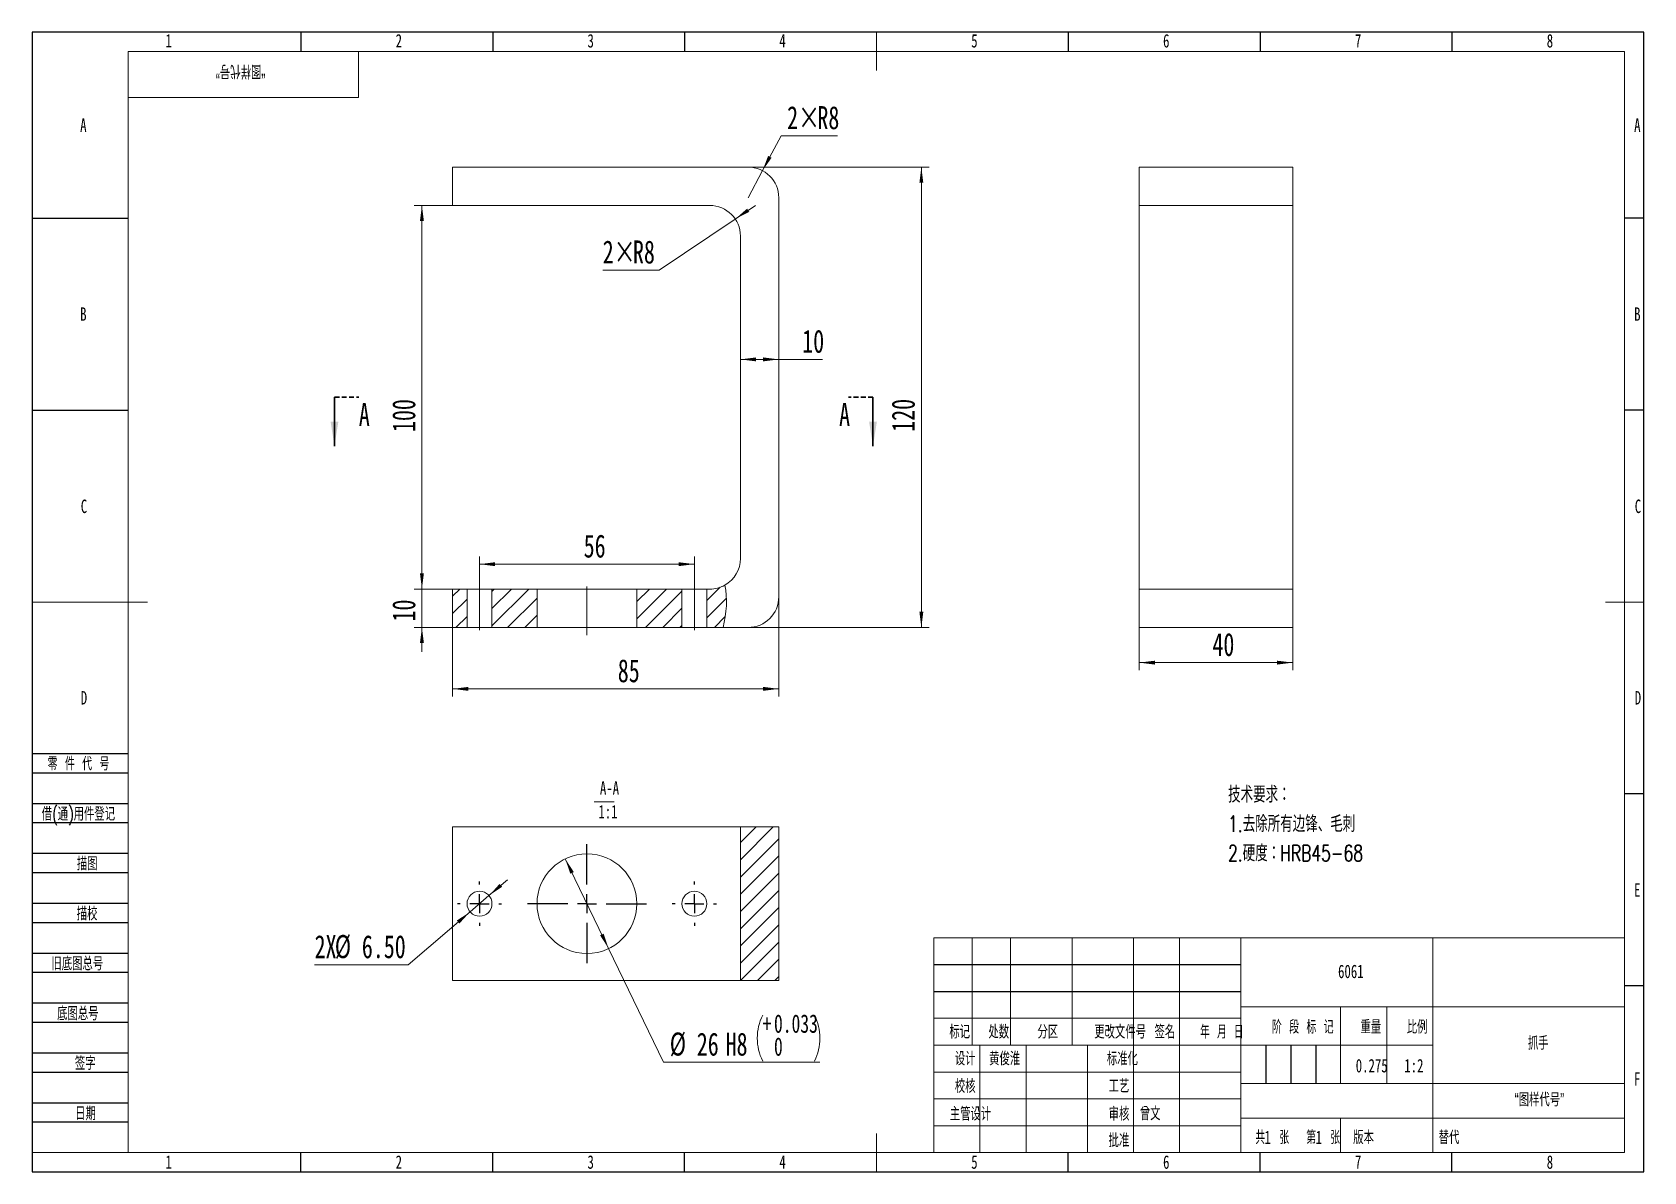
# Model space of a CAD drawing. Header units: millimetres. Extents: x 0 to 420, y 0 to 297.
import ezdxf

# ---------------------------------------------------------------- set-up
doc = ezdxf.new("R2010")
doc.units = ezdxf.units.MM
doc.linetypes.add('CENTERX2', pattern=[20.32, 12.7, -2.54, 2.54, -2.54])
doc.linetypes.add('HIDDEN', pattern=[1.905, 1.27, -0.635])
for name, color, linetype in [('10', 7, 'Continuous'), ('5', 7, 'Continuous'), ('9', 7, 'Continuous'), ('SLD-0', 7, 'Continuous')]:
    doc.layers.add(name, color=color, linetype=linetype)
doc.layers.add('标注层', color=4, linetype='Continuous', lineweight=15)
doc.layers.add('轮廓实线层', color=7, linetype='Continuous', lineweight=158)
doc.styles.add('SLDTEXTSTYLE0', font='TXT', dxfattribs={"width": 0.7, "bigfont": 'bigfont'})
doc.styles.add('SLDTEXTSTYLE1', font='TXT', dxfattribs={"width": 0.62, "bigfont": 'bigfont'})
doc.styles.add('SLDTEXTSTYLE2', font='TXT', dxfattribs={"width": 0.614286, "bigfont": 'bigfont'})
doc.styles.add('SLDTEXTSTYLE3', font='TXT', dxfattribs={"width": 0.6, "bigfont": 'bigfont'})
doc.styles.add('SLDTEXTSTYLE4', font='TXT', dxfattribs={"width": 0.7})
doc.dimstyles.new('SLDDIMSTYLE0', dxfattribs={"dimtxt": 6, "dimasz": 4.08, "dimexe": 0, "dimexo": 0.0625, "dimgap": 1.5, "dimtad": 2, "dimrnd": 1e-09, "dimzin": 12, "dimdsep": 46, "dimtxsty": 'SLDTEXTSTYLE4', "dimsah": 1, "dimcen": 0.09, "dimadec": 0, "dimazin": 3, "dimtfac": 1, "dimtofl": 0, "dimtmove": 0, "dimatfit": 3, "dimfxl": 1, "dimfrac": 2, "dimtolj": 1, "dimtzin": 12, "dimarcsym": 0})
doc.dimstyles.new('SLDDIMSTYLE1', dxfattribs={"dimtxt": 6, "dimasz": 4.08, "dimexe": 0, "dimexo": 0.0625, "dimgap": 1.5, "dimtad": 0, "dimtih": 1, "dimtoh": 1, "dimrnd": 1e-09, "dimzin": 12, "dimdsep": 46, "dimtxsty": 'SLDTEXTSTYLE4', "dimsah": 1, "dimcen": 0, "dimadec": 0, "dimazin": 3, "dimtfac": 1, "dimtofl": 0, "dimtmove": 1, "dimatfit": 3, "dimfxl": 1, "dimfrac": 2, "dimtolj": 1, "dimtzin": 12, "dimarcsym": 0})
doc.dimstyles.new('SLDDIMSTYLE2', dxfattribs={"dimtxt": 6, "dimasz": 4.08, "dimexe": 0, "dimexo": 0.0625, "dimgap": 1.5, "dimtad": 0, "dimtih": 1, "dimtoh": 1, "dimrnd": 1e-09, "dimzin": 12, "dimdsep": 46, "dimtxsty": 'SLDTEXTSTYLE4', "dimsah": 1, "dimcen": 0, "dimadec": 0, "dimazin": 3, "dimtfac": 1, "dimtofl": 0, "dimtmove": 0, "dimatfit": 3, "dimfxl": 1, "dimfrac": 2, "dimtolj": 1, "dimtzin": 12, "dimarcsym": 0})
doc.dimstyles.new('SLDDIMSTYLE3', dxfattribs={"dimtxt": 6, "dimasz": 4.08, "dimexe": 0, "dimexo": 0.0625, "dimgap": 1.5, "dimtad": 2, "dimrnd": 1e-09, "dimzin": 12, "dimdsep": 46, "dimtxsty": 'SLDTEXTSTYLE4', "dimsah": 1, "dimcen": 0.09, "dimadec": 0, "dimazin": 3, "dimtfac": 1, "dimtmove": 0, "dimatfit": 0, "dimfxl": 1, "dimfrac": 2, "dimtolj": 1, "dimtzin": 12, "dimarcsym": 0})
doc.dimstyles.new('SLDDIMSTYLE4', dxfattribs={"dimtxt": 6, "dimasz": 4.08, "dimexe": 0, "dimexo": 0.0625, "dimgap": 1.5, "dimtad": 0, "dimtih": 1, "dimtoh": 1, "dimdec": 3, "dimrnd": 1e-09, "dimzin": 12, "dimdsep": 46, "dimtxsty": 'SLDTEXTSTYLE4', "dimsah": 1, "dimcen": 0, "dimadec": 0, "dimazin": 3, "dimtol": 1, "dimtp": 0.033, "dimtfac": 1, "dimtdec": 3, "dimtmove": 0, "dimatfit": 3, "dimfxl": 1, "dimfrac": 2, "dimtolj": 1, "dimarcsym": 0})
doc.dimstyles.new('SLDDIMSTYLE5', dxfattribs={"dimtxt": 6, "dimasz": 4.08, "dimexe": 0, "dimexo": 0.0625, "dimgap": 1.5, "dimtad": 2, "dimrnd": 1e-09, "dimzin": 4, "dimdsep": 46, "dimtxsty": 'SLDTEXTSTYLE4', "dimsah": 1, "dimcen": 0, "dimadec": 0, "dimazin": 1, "dimtfac": 1, "dimtmove": 0, "dimatfit": 3, "dimfxl": 1, "dimfrac": 2, "dimtolj": 1, "dimtzin": 12, "dimarcsym": 0})

# ---------------------------------------------------------------- blocks, each defined once
blk = doc.blocks.new('SW_NOTE_0')
at = {"layer": '10', "color": 0, "attachment_point": 1, "style": 'SLDTEXTSTYLE0'}
for s, insert, char_height in [('技术要求：', (0, 5.46), 4.233), ('1.去除所有边锋、毛刺', (0, -2.19), 4.2333), ('2.硬度：HRB45-68', (0, -9.83), 4.2333)]:
    blk.add_mtext(s, dxfattribs=dict(at, insert=insert, char_height=char_height))
blk = doc.blocks.new('_D')
at = {"layer": '标注层'}
for p, q in [((194.57, 149.86), (194.57, 123.86)), ((109.57, 141.86), (109.57, 123.86)), ((194.57, 125.86), (109.57, 125.86))]:
    blk.add_line(p, q, dxfattribs=at)
for points in [[(109.57, 125.86), (113.65, 125.35), (113.65, 126.37)], [(194.57, 125.86), (190.49, 126.37), (190.49, 125.35)]]:
    blk.add_solid(points, dxfattribs=at)
at = {"layer": '标注层', "insert": (152.61, 133.59), "char_height": 6, "attachment_point": 1, "style": 'SLDTEXTSTYLE4'}
blk.add_mtext('85', dxfattribs=at)
blk = doc.blocks.new('_D_1')
at = {"layer": '标注层'}
for p, q in [((186.57, 261.86), (233.72, 261.86)), ((231.72, 261.86), (231.72, 141.86)), ((186.57, 141.86), (233.72, 141.86))]:
    blk.add_line(p, q, dxfattribs=at)
for points in [[(231.72, 261.86), (231.22, 257.78), (232.23, 257.78)], [(231.72, 141.86), (232.23, 145.94), (231.22, 145.94)]]:
    blk.add_solid(points, dxfattribs=at)
at = {"layer": '标注层', "insert": (223.99, 192.86), "char_height": 6, "attachment_point": 1, "rotation": 90, "style": 'SLDTEXTSTYLE4'}
blk.add_mtext('120', dxfattribs=at)
blk = doc.blocks.new('_D_2')
at = {"layer": '标注层'}
for p, q in [((109.57, 251.86), (99.56, 251.86)), ((101.56, 251.86), (101.56, 151.86)), ((109.57, 151.86), (99.56, 151.86))]:
    blk.add_line(p, q, dxfattribs=at)
for points in [[(101.56, 251.86), (101.05, 247.78), (102.07, 247.78)], [(101.56, 151.86), (102.07, 155.94), (101.05, 155.94)]]:
    blk.add_solid(points, dxfattribs=at)
at = {"layer": '标注层', "insert": (93.82, 192.81), "char_height": 6, "attachment_point": 1, "rotation": 90, "style": 'SLDTEXTSTYLE4'}
blk.add_mtext('100', dxfattribs=at)
blk = doc.blocks.new('_D_3')
at = {"layer": '标注层'}
for p, q in [((116.57, 153.86), (116.57, 160.36)), ((172.57, 153.86), (172.57, 160.36)), ((116.57, 158.36), (172.57, 158.36))]:
    blk.add_line(p, q, dxfattribs=at)
for points in [[(116.57, 158.36), (120.65, 157.85), (120.65, 158.86)], [(172.57, 158.36), (168.49, 158.86), (168.49, 157.85)]]:
    blk.add_solid(points, dxfattribs=at)
at = {"layer": '标注层', "insert": (143.72, 166.09), "char_height": 6, "attachment_point": 1, "style": 'SLDTEXTSTYLE4'}
blk.add_mtext('56', dxfattribs=at)
blk = doc.blocks.new('_D_4')
at = {"layer": '标注层'}
for p, q in [((183.21, 248.32), (163.4, 235)), ((183.21, 248.32), (188.48, 251.86)), ((163.4, 235), (148.68, 235))]:
    blk.add_line(p, q, dxfattribs=at)
blk.add_solid([(183.21, 248.32), (186.88, 250.18), (186.31, 251.02)], dxfattribs=at)
at = {"layer": '标注层', "char_height": 6, "attachment_point": 1, "style": 'SLDTEXTSTYLE4'}
for s, insert in [('2×', (148.68, 242.73)), ('R8', (156.56, 242.73))]:
    blk.add_mtext(s, dxfattribs=dict(at, insert=insert))
blk = doc.blocks.new('_D_5')
at = {"layer": '标注层'}
for p, q in [((190.33, 260.92), (195.16, 270)), ((195.16, 270), (209.88, 270)), ((186.57, 253.86), (190.33, 260.92))]:
    blk.add_line(p, q, dxfattribs=at)
blk.add_solid([(190.33, 260.92), (192.69, 264.29), (191.79, 264.76)], dxfattribs=at)
at = {"layer": '标注层', "char_height": 6, "attachment_point": 1, "style": 'SLDTEXTSTYLE4'}
for s, insert in [('2×', (196.74, 277.74)), ('R8', (204.63, 277.74))]:
    blk.add_mtext(s, dxfattribs=dict(at, insert=insert))
blk = doc.blocks.new('_D_6')
at = {"layer": '标注层'}
for p, q in [((184.57, 211.73), (194.57, 211.73)), ((194.57, 211.73), (205.94, 211.73))]:
    blk.add_line(p, q, dxfattribs=at)
for points in [[(184.57, 211.73), (188.65, 211.22), (188.65, 212.24)], [(194.57, 211.73), (190.49, 212.24), (190.49, 211.22)]]:
    blk.add_solid(points, dxfattribs=at)
at = {"layer": '标注层', "insert": (200.68, 219.46), "char_height": 6, "attachment_point": 1, "style": 'SLDTEXTSTYLE4'}
blk.add_mtext('10', dxfattribs=at)
blk = doc.blocks.new('_D_7')
at = {"layer": '标注层'}
for p, q in [((101.56, 151.86), (101.56, 158.21)), ((109.57, 151.86), (99.56, 151.86)), ((101.56, 151.86), (101.56, 141.86)), ((109.57, 141.86), (99.56, 141.86)), ((101.56, 141.86), (101.56, 135.51))]:
    blk.add_line(p, q, dxfattribs=at)
for points in [[(101.56, 151.86), (102.07, 155.94), (101.05, 155.94)], [(101.56, 141.86), (101.05, 137.78), (102.07, 137.78)]]:
    blk.add_solid(points, dxfattribs=at)
at = {"layer": '标注层', "insert": (93.82, 143.42), "char_height": 6, "attachment_point": 1, "rotation": 90, "style": 'SLDTEXTSTYLE4'}
blk.add_mtext('10', dxfattribs=at)
blk = doc.blocks.new('_D_8')
at = {"layer": '标注层'}
for p, q in [((288.52, 141.86), (288.52, 130.7)), ((328.52, 141.86), (328.52, 130.7)), ((288.52, 132.7), (328.52, 132.7))]:
    blk.add_line(p, q, dxfattribs=at)
for points in [[(288.52, 132.7), (292.6, 132.19), (292.6, 133.2)], [(328.52, 132.7), (324.44, 133.2), (324.44, 132.19)]]:
    blk.add_solid(points, dxfattribs=at)
at = {"layer": '标注层', "insert": (307.58, 140.43), "char_height": 6, "attachment_point": 1, "style": 'SLDTEXTSTYLE4'}
blk.add_mtext('40', dxfattribs=at)
blk = doc.blocks.new('_D_9')
at = {"layer": '标注层'}
for p, q in [((138.91, 81.57), (150.23, 58.16)), ((150.23, 58.16), (164.56, 28.54)), ((164.56, 28.54), (205.26, 28.54))]:
    blk.add_line(p, q, dxfattribs=at)
for centre, start, end in [((202.32, 34.83), 153.4349, 206.5651), ((191.9, 34.83), 333.4349, 26.5651)]:
    blk.add_arc(centre, 13.36, start, end, dxfattribs=at)
for points in [[(138.91, 81.57), (140.23, 77.68), (141.15, 78.12)], [(150.23, 58.16), (148.91, 62.06), (148, 61.62)]]:
    blk.add_solid(points, dxfattribs=at)
at = {"layer": '标注层', "attachment_point": 1, "style": 'SLDTEXTSTYLE4'}
for s, insert, char_height in [('+', (190.37, 41.02), 4.8), ('0.033', (193.32, 41.02), 4.8), ('%%c', (166.15, 36.3), 6), ('26', (173.2, 36.27), 6), ('H8', (180.71, 36.27), 6), ('0', (193.32, 35.04), 4.8)]:
    blk.add_mtext(s, dxfattribs=dict(at, insert=insert, char_height=char_height))
blk = doc.blocks.new('_D_10')
at = {"layer": '标注层'}
for p, q in [((119.04, 71.98), (123.86, 76.12)), ((119.04, 71.98), (114.11, 67.75)), ((114.11, 67.75), (98.01, 53.94)), ((98.01, 53.94), (73.59, 53.94))]:
    blk.add_line(p, q, dxfattribs=at)
for points in [[(119.04, 71.98), (122.47, 74.26), (121.8, 75.03)], [(114.11, 67.75), (110.68, 65.48), (111.34, 64.71)]]:
    blk.add_solid(points, dxfattribs=at)
at = {"layer": '标注层', "char_height": 6, "attachment_point": 1, "style": 'SLDTEXTSTYLE4'}
for s, insert in [('2X', (73.59, 61.67)), ('%%c', (78.85, 61.7)), ('6.50', (85.91, 61.67))]:
    blk.add_mtext(s, dxfattribs=dict(at, insert=insert))
blk = doc.blocks.new('SW_NOTE_1')
at = {"layer": '标注层', "color": 0}
blk.add_line((0, -0.86), (5.22, -0.86), dxfattribs=at)
at = {"layer": '标注层', "color": 0, "char_height": 3.5, "attachment_point": 2, "style": 'SLDTEXTSTYLE4'}
for s, insert in [('A-A', (3.99, 4.51)), ('1:1', (3.59, -1.7))]:
    blk.add_mtext(s, dxfattribs=dict(at, insert=insert))
blk = doc.blocks.new('SW_CENTERMARKSYMBOL_0')
at = {"layer": '10', "color": 0}
for p, q in [((0, 5), (0, 15.5)), ((-5, 0), (-15.5, 0)), ((0, 0), (-2.5, 0)), ((0, 0), (0, 2.5)), ((0, 0), (0, -2.5)), ((0, 0), (2.5, 0)), ((5, 0), (15.5, 0)), ((0, -5), (0, -15.5))]:
    blk.add_line(p, q, dxfattribs=at)
blk = doc.blocks.new('SW_CENTERMARKSYMBOL_1')
at = {"layer": '10', "color": 0}
for p, q in [((0, 5), (0, 5.75)), ((-5, 0), (-5.75, 0)), ((0, 0), (-2.5, 0)), ((0, 0), (0, 2.5)), ((0, 0), (0, -2.5)), ((0, 0), (2.5, 0)), ((5, 0), (5.75, 0)), ((0, -5), (0, -5.75))]:
    blk.add_line(p, q, dxfattribs=at)
blk = doc.blocks.new('SW_CENTERMARKSYMBOL_2')
at = {"layer": '10', "color": 0}
for p, q in [((0, 5), (0, 5.75)), ((-5, 0), (-5.75, 0)), ((0, 0), (-2.5, 0)), ((0, 0), (0, 2.5)), ((0, 0), (0, -2.5)), ((0, 0), (2.5, 0)), ((5, 0), (5.75, 0)), ((0, -5), (0, -5.75))]:
    blk.add_line(p, q, dxfattribs=at)

msp = doc.modelspace()

# ---------------------------------------------------------------- hatches: boundary and pattern name
at = {"linetype": 'Continuous', "lineweight": 0}
h = msp.add_hatch(dxfattribs=at)
h.set_pattern_fill('ANSI31', style=0)
h.paths.add_polyline_path([(184.572, 49.8677), (194.572, 49.8677), (194.572, 89.8677), (184.572, 89.8677)], flags=0)
at = {"layer": '轮廓实线层', "linetype": 'Continuous', "lineweight": 0}
h = msp.add_hatch(dxfattribs=at)
h.set_pattern_fill('ANSI31', color=256, style=0)
h.paths.add_polyline_path([(109.572, 151.858), (109.572, 141.858), (113.322, 141.858), (113.322, 151.858)], flags=0)
h = msp.add_hatch(dxfattribs=at)
h.set_pattern_fill('ANSI31', color=256, style=0)
h.paths.add_polyline_path([(131.572, 141.858), (131.572, 151.858), (119.822, 151.858), (119.822, 141.858)], flags=0)
h = msp.add_hatch(dxfattribs=at)
h.set_pattern_fill('ANSI31', color=256, style=0)
h.paths.add_polyline_path([(157.572, 151.858), (157.572, 141.858), (169.322, 141.858), (169.322, 151.858)], flags=0)
h = msp.add_hatch(dxfattribs=at)
h.set_pattern_fill('ANSI31', color=256, style=0)
edge = h.paths.add_edge_path(flags=0)
edge.add_line((175.822, 141.858), (180.0451, 141.858))
edge.add_spline(control_points=[(180.0451, 141.858), (181.0198, 145.5843), (181.1962, 149.4685), (180.5238, 152.9021)], knot_values=[0.51524912, 0.51524912, 0.51524912, 0.51524912, 0.57178563, 0.57178563, 0.57178563, 0.57178563], weights=[1, 1, 1, 1], degree=3, periodic=0)
edge.add_arc((176.572, 159.858), 8, 270, 299.602002, ccw=False)
edge.add_line((176.572, 151.858), (175.822, 151.858))
edge.add_line((175.822, 151.858), (175.822, 141.858))
h = msp.add_hatch(dxfattribs=at)
h.set_pattern_fill('ANSI31', color=256, style=0)
edge = h.paths.add_edge_path(flags=0)
edge.add_spline(control_points=[(180.0451, 141.858), (181.0198, 145.5843), (181.1962, 149.4685), (180.5238, 152.9021)], knot_values=[0.51524912, 0.51524912, 0.51524912, 0.51524912, 0.57178563, 0.57178563, 0.57178563, 0.57178563], weights=[1, 1, 1, 1], degree=3, periodic=0)
edge.add_spline(control_points=[(180.5238, 152.9021), (181.1962, 149.4685), (181.0198, 145.5843), (180.0451, 141.858)], knot_values=[0.42821437, 0.42821437, 0.42821437, 0.42821437, 0.48475088, 0.48475088, 0.48475088, 0.48475088], weights=[1, 1, 1, 1], degree=3, periodic=0)

# ---------------------------------------------------------------- linework, layer by layer
at = {"color": 7, "linetype": 'HIDDEN', "lineweight": 30}
for p, q in [((78.7692, 201.858), (85.1192, 201.858)), ((219.1197, 201.858), (212.7697, 201.858))]:
    msp.add_line(p, q, dxfattribs=at)
at = {"color": 7, "linetype": 'Continuous', "lineweight": 30}
for p, q in [((78.7692, 201.858), (78.7692, 189.158)), ((219.1197, 201.858), (219.1197, 189.158))]:
    msp.add_line(p, q, dxfattribs=at)
for points in [[(78.7692, 189.158), (79.7852, 195.508), (77.7532, 195.508)], [(219.1197, 189.158), (220.1357, 195.508), (218.1037, 195.508)]]:
    msp.add_solid(points, dxfattribs=at)
at = {"layer": '10', "linetype": 'CENTERX2', "lineweight": 0}
for p, q in [((116.572, 153.858), (116.572, 139.858)), ((144.572, 139.858), (144.572, 153.858)), ((172.572, 153.858), (172.572, 139.858))]:
    msp.add_line(p, q, dxfattribs=at)
at = {"layer": '10', "color": 7}
for p, q in [((0, 109), (25, 109)), ((0, 104), (25, 104)), ((0, 96), (25, 96)), ((0, 91), (25, 91)), ((0, 83), (25, 83)), ((0, 78), (25, 78)), ((0, 70), (25, 70)), ((0, 65), (25, 65)), ((0, 57), (25, 57)), ((0, 52), (25, 52)), ((235, 54), (315, 54)), ((235, 47), (315, 47)), ((0, 44), (25, 44)), ((0, 39), (25, 39)), ((0, 31), (25, 31)), ((0, 26), (25, 26)), ((0, 18), (25, 18)), ((0, 13), (25, 13))]:
    msp.add_line(p, q, dxfattribs=at)
at = {"layer": '10', "color": 7, "lineweight": 15}
for p, q in [((245, 61), (245, 33)), ((255, 61), (255, 33)), ((271, 61), (271, 33)), ((287, 61), (287, 5)), ((299, 61), (299, 5)), ((315, 61), (315, 5)), ((365, 61), (365, 33)), ((315, 43), (415, 43)), ((340.9862, 43), (340.9862, 23)), ((353, 43), (353, 23)), ((235, 40), (315, 40)), ((235, 33), (365, 33)), ((247, 33), (247, 5)), ((259, 33), (259, 5)), ((275, 33), (275, 5)), ((365, 33), (365, 5)), ((235, 26), (315, 26)), ((315, 23), (415, 23)), ((235, 19), (315, 19)), ((315, 14), (415, 14)), ((235, 12), (315, 12))]:
    msp.add_line(p, q, dxfattribs=at)
at = {"layer": '5'}
for p, q in [((70, 297), (70, 292)), ((120, 297), (120, 292)), ((170, 297), (170, 292)), ((270, 297), (270, 292)), ((320, 297), (320, 292)), ((370, 297), (370, 292)), ((0, 248.5), (25, 248.5)), ((420, 248.5), (415, 248.5)), ((0, 198.5), (25, 198.5)), ((420, 198.5), (415, 198.5)), ((420, 98.5), (415, 98.5)), ((420, 48.5), (415, 48.5)), ((70, 0), (70, 5)), ((120, 0), (120, 5)), ((170, 0), (170, 5)), ((270, 0), (270, 5)), ((320, 0), (320, 5)), ((370, 0), (370, 5))]:
    msp.add_line(p, q, dxfattribs=at)
at = {"layer": '5', "lineweight": 15}
for p, q in [((220, 297), (220, 287)), ((0, 148.5), (30, 148.5)), ((420, 148.5), (410, 148.5)), ((220, 0), (220, 10))]:
    msp.add_line(p, q, dxfattribs=at)
at = {"layer": '5', "color": 7, "lineweight": 15}
for p, q in [((415, 292), (25, 292)), ((25, 292), (25, 5)), ((85, 280), (85, 292)), ((415, 5), (415, 292)), ((25, 280), (85, 280)), ((235, 61), (415, 61)), ((235, 61), (235, 5)), ((0, 5), (415, 5))]:
    msp.add_line(p, q, dxfattribs=at)
at = {"layer": '9', "color": 7}
for p, q in [((420, 297), (0, 297)), ((0, 297), (0, 0)), ((420, 148.5), (420, 297)), ((420, 0), (420, 148.5)), ((0, 0), (420, 0))]:
    msp.add_line(p, q, dxfattribs=at)
at = {"layer": 'SLD-0'}
for p, q in [((321.5, 33), (321.5, 23)), ((328, 33), (328, 23)), ((334.5, 33), (334.5, 23))]:
    msp.add_line(p, q, dxfattribs=at)
at = {"layer": 'SLD-0', "lineweight": 15}
msp.add_line((340.9862, 14), (340.9862, 5), dxfattribs=at)
at = {"layer": '轮廓实线层', "linetype": 'Continuous', "lineweight": 15}
for p, q in [((109.572, 261.858), (109.572, 251.858)), ((186.572, 261.858), (109.572, 261.858)), ((328.5245, 261.858), (288.5245, 261.858)), ((288.5245, 261.858), (288.5245, 251.858)), ((328.5245, 261.858), (328.5245, 251.858)), ((194.572, 149.858), (194.572, 253.858)), ((109.572, 251.858), (176.572, 251.858)), ((328.5245, 251.858), (288.5245, 251.858)), ((288.5245, 251.858), (288.5245, 243.858)), ((328.5245, 251.858), (328.5245, 243.858)), ((184.572, 243.858), (184.572, 159.858)), ((288.5245, 243.858), (288.5245, 159.858)), ((328.5245, 243.858), (328.5245, 159.858)), ((288.5245, 159.858), (288.5245, 151.858)), ((328.5245, 159.858), (328.5245, 151.858)), ((113.322, 151.858), (109.572, 151.858)), ((109.572, 151.858), (109.572, 141.858)), ((113.322, 151.858), (119.822, 151.858)), ((113.322, 141.858), (113.322, 151.858)), ((119.822, 151.858), (119.822, 141.858)), ((131.572, 151.858), (119.822, 151.858)), ((157.572, 151.858), (131.572, 151.858)), ((131.572, 141.858), (131.572, 151.858)), ((157.572, 151.858), (157.572, 141.858)), ((169.322, 151.858), (157.572, 151.858)), ((169.322, 151.858), (175.822, 151.858)), ((169.322, 141.858), (169.322, 151.858)), ((175.822, 151.858), (175.822, 141.858)), ((176.572, 151.858), (175.822, 151.858)), ((328.5245, 151.858), (288.5245, 151.858)), ((288.5245, 151.858), (288.5245, 141.858)), ((328.5245, 151.858), (328.5245, 141.858)), ((109.572, 141.858), (113.322, 141.858)), ((113.322, 141.858), (119.822, 141.858)), ((119.822, 141.858), (131.572, 141.858)), ((131.572, 141.858), (157.572, 141.858)), ((157.572, 141.858), (169.322, 141.858)), ((169.322, 141.858), (175.822, 141.858)), ((175.822, 141.858), (180.0451, 141.858)), ((180.0451, 141.858), (186.572, 141.858)), ((328.5245, 141.858), (288.5245, 141.858)), ((109.572, 49.8677), (109.572, 89.8677)), ((176.572, 89.8677), (109.572, 89.8677)), ((184.572, 89.8677), (176.572, 89.8677)), ((184.572, 49.8677), (184.572, 89.8677)), ((194.572, 89.8677), (184.572, 89.8677)), ((194.572, 89.8677), (194.572, 49.8677)), ((176.572, 49.8677), (109.572, 49.8677)), ((184.572, 49.8677), (176.572, 49.8677)), ((194.572, 49.8677), (184.572, 49.8677))]:
    msp.add_line(p, q, dxfattribs=at)
for centre, radius in [((144.572, 69.8677), 13), ((116.572, 69.8677), 3.25), ((172.572, 69.8677), 3.25)]:
    msp.add_circle(centre, radius, dxfattribs=at)
for centre, start, end in [((186.572, 253.858), 0, 90), ((176.572, 243.858), 0, 90), ((176.572, 159.858), 299.602002, 0), ((176.572, 159.858), 270, 299.602002), ((186.572, 149.858), 270, 0)]:
    msp.add_arc(centre, 8, start, end, dxfattribs=at)
at = {"layer": '轮廓实线层', "linetype": 'Continuous', "lineweight": 0}
msp.add_open_spline([(180.0451, 141.858), (181.0198, 145.5843), (181.1962, 149.4685), (180.5238, 152.9021)], degree=3, dxfattribs=at)

# ---------------------------------------------------------------- block references
at = {"layer": '10'}
for name, p in [('SW_NOTE_0', (311.6563, 94.9905)), ('SW_CENTERMARKSYMBOL_0', (144.572, 69.8677)), ('SW_CENTERMARKSYMBOL_2', (116.572, 69.8677)), ('SW_CENTERMARKSYMBOL_1', (172.572, 69.8677))]:
    msp.add_blockref(name, p, dxfattribs=at)
at = {"layer": '标注层'}
msp.add_blockref('SW_NOTE_1', (146.4594, 97.2851), dxfattribs=at)

# ---------------------------------------------------------------- texts
at = {"color": 7, "linetype": 'Continuous', "char_height": 6, "attachment_point": 1, "style": 'SLDTEXTSTYLE4'}
for insert in [(85.1192, 200.366), (210.2831, 200.366)]:
    msp.add_mtext('A', dxfattribs=dict(at, insert=insert))
at = {"layer": '10', "char_height": 3.5}
for s, insert, attachment_point, style in [('1', (35.5444, 296.5247), 2, 'SLDTEXTSTYLE4'), ('2', (95.5444, 296.5247), 2, 'SLDTEXTSTYLE4'), ('3', (145.5444, 296.5247), 2, 'SLDTEXTSTYLE4'), ('4', (195.5444, 296.5247), 2, 'SLDTEXTSTYLE4'), ('5', (245.5444, 296.5247), 2, 'SLDTEXTSTYLE4'), ('6', (295.5469, 296.5247), 2, 'SLDTEXTSTYLE4'), ('7', (345.5469, 296.5247), 2, 'SLDTEXTSTYLE4'), ('8', (395.5469, 296.5247), 2, 'SLDTEXTSTYLE4'), ('A', (13.3203, 274.5347), 2, 'SLDTEXTSTYLE4'), ('A', (418.3203, 274.5347), 2, 'SLDTEXTSTYLE4'), ('B', (13.3203, 225.2847), 2, 'SLDTEXTSTYLE4'), ('B', (418.3203, 225.2847), 2, 'SLDTEXTSTYLE4'), ('C', (13.4819, 175.198), 2, 'SLDTEXTSTYLE4'), ('C', (418.4819, 175.198), 2, 'SLDTEXTSTYLE4'), ('D', (13.4844, 125.2847), 2, 'SLDTEXTSTYLE4'), ('D', (418.4844, 125.2847), 2, 'SLDTEXTSTYLE4'), ('E', (418.3179, 75.198), 2, 'SLDTEXTSTYLE4'), ('6061', (343.656, 53.9812), 2, 'SLDTEXTSTYLE4'), ('抓手', (392.4665, 35.2909), 2, 'SLDTEXTSTYLE0'), ('黄俊淮', (249.3908, 31.2343), 1, 'SLDTEXTSTYLE0'), ('0.275', (349.0951, 29.4049), 2, 'SLDTEXTSTYLE4'), ('1:2', (360.0844, 29.4049), 2, 'SLDTEXTSTYLE4'), ('F', (418.279, 25.948), 2, 'SLDTEXTSTYLE4'), ('曾文', (288.6611, 16.9198), 1, 'SLDTEXTSTYLE0'), ('“图样代号”', (392.7994, 20.5497), 2, 'SLDTEXTSTYLE0'), ('1', (321.1423, 10.701), 1, 'SLDTEXTSTYLE4'), ('1', (334.4795, 10.701), 1, 'SLDTEXTSTYLE4'), ('2', (95.5444, 4.2847), 2, 'SLDTEXTSTYLE4'), ('3', (145.5444, 4.2847), 2, 'SLDTEXTSTYLE4'), ('6', (295.5469, 4.2847), 2, 'SLDTEXTSTYLE4'), ('8', (395.5469, 4.2847), 2, 'SLDTEXTSTYLE4'), ('1', (35.5444, 4.2847), 2, 'SLDTEXTSTYLE4'), ('4', (195.5444, 4.2847), 2, 'SLDTEXTSTYLE4'), ('5', (245.5444, 4.2847), 2, 'SLDTEXTSTYLE4'), ('7', (345.5469, 4.2847), 2, 'SLDTEXTSTYLE4')]:
    msp.add_mtext(s, dxfattribs=dict(at, insert=insert, attachment_point=attachment_point, style=style))
at = {"layer": '10', "color": 7, "char_height": 3.5}
for s, insert, attachment_point, style in [('零 件 代 号', (4.0231, 108.0948), 1, 'SLDTEXTSTYLE2'), ('借(通)用件登记', (2.4737, 94.9992), 1, 'SLDTEXTSTYLE0'), ('描图', (14.3302, 82.0525), 2, 'SLDTEXTSTYLE0'), ('描校', (14.2977, 69.0171), 2, 'SLDTEXTSTYLE0'), ('旧底图总号', (5, 55.9875), 1, 'SLDTEXTSTYLE0'), ('底图总号', (6.5, 42.9863), 1, 'SLDTEXTSTYLE0'), ('标记', (241.7107, 38.2166), 2, 'SLDTEXTSTYLE0'), ('处数', (251.8861, 38.2166), 2, 'SLDTEXTSTYLE0'), ('分区', (264.6827, 38.2166), 2, 'SLDTEXTSTYLE0'), ('更改文件号', (283.5293, 38.2166), 2, 'SLDTEXTSTYLE0'), ('签名', (295.1872, 38.2166), 2, 'SLDTEXTSTYLE0'), ('年 月 日', (310.041, 38.2166), 2, 'SLDTEXTSTYLE1'), ('阶 段 标 记', (331.1255, 39.4941), 2, 'SLDTEXTSTYLE2'), ('重量', (348.8505, 39.4941), 2, 'SLDTEXTSTYLE0'), ('比例', (360.942, 39.4941), 2, 'SLDTEXTSTYLE0'), ('签字', (13.8039, 30.0369), 2, 'SLDTEXTSTYLE0'), ('设计', (243.1504, 31.2343), 2, 'SLDTEXTSTYLE0'), ('标准化', (284.1213, 31.2343), 2, 'SLDTEXTSTYLE0'), ('校核', (243.1495, 24.0561), 2, 'SLDTEXTSTYLE0'), ('工艺', (283.235, 24.0985), 2, 'SLDTEXTSTYLE0'), ('日期', (13.881, 16.9368), 2, 'SLDTEXTSTYLE0'), ('主管设计', (244.5306, 16.8301), 2, 'SLDTEXTSTYLE0'), ('审核', (283.2344, 16.8301), 2, 'SLDTEXTSTYLE0'), ('批准', (283.2165, 9.9411), 2, 'SLDTEXTSTYLE0'), ('共  张', (323.1782, 10.701), 2, 'SLDTEXTSTYLE3'), ('第  张', (336.4417, 10.701), 2, 'SLDTEXTSTYLE3'), ('版本', (346.9606, 10.701), 2, 'SLDTEXTSTYLE0')]:
    msp.add_mtext(s, dxfattribs=dict(at, insert=insert, attachment_point=attachment_point, style=style))
at = {"layer": 'SLD-0', "insert": (54.3145, 285.0233), "char_height": 3.5, "attachment_point": 2, "rotation": 180, "style": 'SLDTEXTSTYLE0'}
msp.add_mtext('“图样代号”', dxfattribs=at)
at = {"layer": 'SLD-0', "insert": (366.5609, 10.701), "char_height": 3.5, "attachment_point": 1, "style": 'SLDTEXTSTYLE0'}
msp.add_mtext('替代', dxfattribs=at)

# ---------------------------------------------------------------- dimensions: what is measured, and where the dimension line sits
at = {"layer": '标注层'}
for center, mpoint, dimstyle, picture, middle in [((186.572, 253.858), (190.3277, 260.9216), 'SLDDIMSTYLE2', '_D_5', (203.3108, 273.7164)), ((176.572, 243.858), (183.2112, 248.3213), 'SLDDIMSTYLE1', '_D_4', (155.2425, 238.7131))]:
    dim = msp.add_radius_dim(center=center, mpoint=mpoint, text='2×<>', dimstyle=dimstyle, dxfattribs=at)
    dim.commit()
    dim.dimension.update_dxf_attribs({"geometry": picture, "text_midpoint": middle, "dimtype": 164})
for base, p1, p2, dimstyle, picture, middle in [((231.7237, 141.858), (186.572, 261.858), (186.572, 141.858), 'SLDDIMSTYLE0', '_D_1', (231.7237, 196.8107)), ((101.558, 151.858), (109.572, 251.858), (109.572, 151.858), 'SLDDIMSTYLE0', '_D_2', (101.558, 196.7601)), ((101.558, 141.858), (109.572, 151.858), (109.572, 141.858), 'SLDDIMSTYLE3', '_D_7', (101.558, 146.0518))]:
    dim = msp.add_linear_dim(base=base, p1=p1, p2=p2, angle=90, dimstyle=dimstyle, dxfattribs=at)
    dim.commit()
    dim.dimension.update_dxf_attribs({"geometry": picture, "text_midpoint": middle, "dimtype": 160})
for base, p1, p2, picture, middle in [((194.572, 211.7293), (184.572, 243.858), (194.572, 253.858), '_D_6', (203.3108, 211.7293)), ((172.572, 158.3563), (116.572, 153.858), (172.572, 153.858), '_D_3', (146.3484, 158.3563)), ((109.572, 125.858), (194.572, 149.858), (109.572, 141.858), '_D', (155.2425, 125.858)), ((328.5245, 132.6965), (288.5245, 141.858), (328.5245, 141.858), '_D_8', (310.2167, 132.6965))]:
    dim = msp.add_linear_dim(base=base, p1=p1, p2=p2, dimstyle='SLDDIMSTYLE0', dxfattribs=at)
    dim.commit()
    dim.dimension.update_dxf_attribs({"geometry": picture, "text_midpoint": middle, "dimtype": 160})
for p1, p2, text, dimstyle, picture, middle in [((150.2317, 58.1644), (138.9122, 81.571), '<>H8', 'SLDDIMSTYLE4', '_D_9', (185.7035, 34.9315)), ((114.1058, 67.751), (119.0382, 71.9843), '2X<>', 'SLDDIMSTYLE5', '_D_10', (85.0084, 58.6828))]:
    dim = msp.add_diameter_dim_2p(p1=p1, p2=p2, text=text, dimstyle=dimstyle, dxfattribs=at)
    dim.commit()
    dim.dimension.update_dxf_attribs({"geometry": picture, "text_midpoint": middle, "dimtype": 163})

doc.saveas('drawing.dxf')
